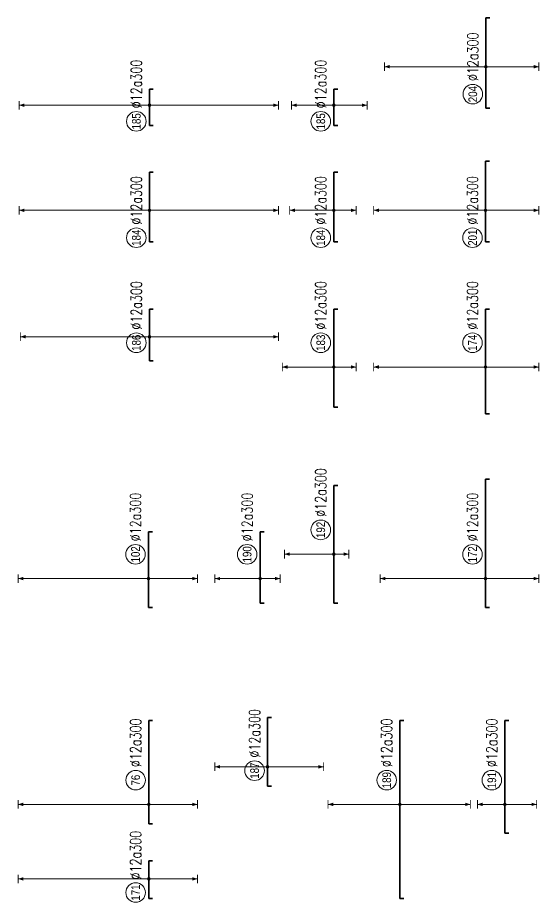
# Model space of a CAD drawing. Header units: millimetres. Extents: x -247377 to 927516, y -864259 to 155594.
# Drawn here: x 76649 to 100639, y -366150 to -325501 of the extents above; entities that cross this region are included whole.
import ezdxf
from ezdxf.enums import TextEntityAlignment as Align

# ---------------------------------------------------------------- set-up
doc = ezdxf.new("R2010")
doc.units = ezdxf.units.MM
doc.header["$MEASUREMENT"] = 0
for name, color, linetype, lineweight in [('NDC_S_DIM', 1, 'Continuous', 15), ('NDC_S_REBAR', 4, 'Continuous', 35), ('NDC_S_VN TEXT', 7, 'Continuous', 20)]:
    doc.layers.add(name, color=color, linetype=linetype, lineweight=lineweight)
doc.styles.add('ARIAL', font='arial.ttf', dxfattribs={"width": 0.8})
doc.styles.add('NDC_EN TXT', font='romans.shx', dxfattribs={"width": 0.8})

# ---------------------------------------------------------------- blocks, each defined once
blk = doc.blocks.new('*U302')
h = blk.add_hatch(color=6)
edge = h.paths.add_edge_path()
edge.add_arc((-2.99, 0), 0.3, 0, 360)
at = {"layer": 'NDC_S_DIM', "color": 8}
for q in [(-2.99, 29.99), (-2.99, -11.26)]:
    blk.add_line((-2.99, 0), q, dxfattribs=at)
for points in [[(-3.99, 29.99, 0.2, 0.2, 0), (-1.99, 29.99, 0, 0, 0)], [(-3.99, -11.26, 0.2, 0.2, 0), (-1.99, -11.26, 0, 0, 0)]]:
    blk.add_lwpolyline(points, format="xyseb", dxfattribs=at)
at = {"layer": 'NDC_S_DIM'}
blk.add_circle((2.58, 3), 2.25, dxfattribs=at)
at = {"layer": 'NDC_S_DIM', "color": 6}
blk.add_circle((-2.99, 0), 0.3, dxfattribs=at)
at = {"layer": 'NDC_S_DIM', "color": 8}
for points in [[(-3.39, 28.79), (-2.99, 29.99), (-2.59, 28.79)], [(-3.39, -10.06), (-2.99, -11.26), (-2.59, -10.06)]]:
    blk.add_solid(points, dxfattribs=at)
at = {"layer": 'NDC_S_REBAR'}
for p, q in [((0, 0), (-9.62, 0)), ((-9.62, 0), (-9.62, -0.9)), ((0, 0), (7.73, 0)), ((7.73, 0), (7.73, -0.9)), ((-9.62, -0.9), (-9.62, -0.9)), ((7.73, -0.9), (7.73, -0.9))]:
    blk.add_line(p, q, dxfattribs=at)
at = {"layer": 'NDC_S_VN TEXT', "color": 3, "style": 'NDC_EN TXT', "width": 0.75}
blk.add_attdef('DKT', (5.58, 1.75), '', height=2.5, dxfattribs=at)
at = {"layer": 'NDC_S_VN TEXT', "style": 'ARIAL', "width": 0.8}
blk.add_attdef('KHT', text='', height=2, dxfattribs=at).set_placement((2.58, 3), align=Align.MIDDLE_CENTER)
blk = doc.blocks.new('*U304')
h = blk.add_hatch(color=6)
edge = h.paths.add_edge_path()
edge.add_arc((-2.99, 0), 0.3, 0, 360)
at = {"layer": 'NDC_S_DIM', "color": 8}
for q in [(-2.99, 30.03), (-2.99, -11.22)]:
    blk.add_line((-2.99, 0), q, dxfattribs=at)
for points in [[(-3.99, 30.03, 0.2, 0.2, 0), (-1.99, 30.03, 0, 0, 0)], [(-3.99, -11.22, 0.2, 0.2, 0), (-1.99, -11.22, 0, 0, 0)]]:
    blk.add_lwpolyline(points, format="xyseb", dxfattribs=at)
at = {"layer": 'NDC_S_DIM'}
blk.add_circle((2.58, 3), 2.25, dxfattribs=at)
at = {"layer": 'NDC_S_DIM', "color": 6}
blk.add_circle((-2.99, 0), 0.3, dxfattribs=at)
at = {"layer": 'NDC_S_DIM', "color": 8}
for points in [[(-3.39, 28.83), (-2.99, 30.03), (-2.59, 28.83)], [(-3.39, -10.02), (-2.99, -11.22), (-2.59, -10.02)]]:
    blk.add_solid(points, dxfattribs=at)
at = {"layer": 'NDC_S_REBAR'}
for p, q in [((0, 0), (-7.48, 0)), ((-7.48, 0), (-7.48, -0.9)), ((0, 0), (16.27, 0)), ((16.27, 0), (16.27, -0.9)), ((-7.48, -0.9), (-7.48, -0.9)), ((16.27, -0.9), (16.27, -0.9))]:
    blk.add_line(p, q, dxfattribs=at)
at = {"layer": 'NDC_S_VN TEXT', "color": 3, "style": 'NDC_EN TXT', "width": 0.75}
blk.add_attdef('DKT', (5.58, 1.75), '', height=2.5, dxfattribs=at)
at = {"layer": 'NDC_S_VN TEXT', "style": 'ARIAL', "width": 0.8}
blk.add_attdef('KHT', text='', height=2, dxfattribs=at).set_placement((2.58, 3), align=Align.MIDDLE_CENTER)
blk = doc.blocks.new('*U305')
h = blk.add_hatch(color=6)
edge = h.paths.add_edge_path()
edge.add_arc((-2.99, 0), 0.3, 0, 360)
at = {"layer": 'NDC_S_DIM', "color": 8}
for q in [(-2.99, 30.03), (-2.99, -11.22)]:
    blk.add_line((-2.99, 0), q, dxfattribs=at)
for points in [[(-3.99, 30.03, 0.2, 0.2, 0), (-1.99, 30.03, 0, 0, 0)], [(-3.99, -11.22, 0.2, 0.2, 0), (-1.99, -11.22, 0, 0, 0)]]:
    blk.add_lwpolyline(points, format="xyseb", dxfattribs=at)
at = {"layer": 'NDC_S_DIM'}
blk.add_circle((-6.13, 3), 2.25, dxfattribs=at)
at = {"layer": 'NDC_S_DIM', "color": 6}
blk.add_circle((-2.99, 0), 0.3, dxfattribs=at)
at = {"layer": 'NDC_S_DIM', "color": 8}
for points in [[(-3.39, 28.83), (-2.99, 30.03), (-2.59, 28.83)], [(-3.39, -10.02), (-2.99, -11.22), (-2.59, -10.02)]]:
    blk.add_solid(points, dxfattribs=at)
at = {"layer": 'NDC_S_REBAR'}
for p, q in [((0, 0), (-7.48, 0)), ((-7.48, 0), (-7.48, -0.9)), ((0, 0), (1.13, 0)), ((1.13, 0), (1.13, -0.9)), ((-7.48, -0.9), (-7.48, -0.9)), ((1.13, -0.9), (1.13, -0.9))]:
    blk.add_line(p, q, dxfattribs=at)
at = {"layer": 'NDC_S_VN TEXT', "color": 3, "style": 'NDC_EN TXT', "width": 0.75}
blk.add_attdef('DKT', (-3.13, 1.75), '', height=2.5, dxfattribs=at)
at = {"layer": 'NDC_S_VN TEXT', "style": 'ARIAL', "width": 0.8}
blk.add_attdef('KHT', text='', height=2, dxfattribs=at).set_placement((-6.13, 3), align=Align.MIDDLE_CENTER)
blk = doc.blocks.new('*U306')
h = blk.add_hatch(color=6)
edge = h.paths.add_edge_path()
edge.add_arc((-2.99, 0), 0.3, 0, 360)
at = {"layer": 'NDC_S_DIM', "color": 8}
for q in [(-2.99, 10.41), (-2.99, -4.59)]:
    blk.add_line((-2.99, 0), q, dxfattribs=at)
for points in [[(-3.99, 10.41, 0.2, 0.2, 0), (-1.99, 10.41, 0, 0, 0)], [(-3.99, -4.59, 0.2, 0.2, 0), (-1.99, -4.59, 0, 0, 0)]]:
    blk.add_lwpolyline(points, format="xyseb", dxfattribs=at)
at = {"layer": 'NDC_S_DIM'}
blk.add_circle((2.58, 3), 2.25, dxfattribs=at)
at = {"layer": 'NDC_S_DIM', "color": 6}
blk.add_circle((-2.99, 0), 0.3, dxfattribs=at)
at = {"layer": 'NDC_S_DIM', "color": 8}
for points in [[(-3.39, 9.21), (-2.99, 10.41), (-2.59, 9.21)], [(-3.39, -3.39), (-2.99, -4.59), (-2.59, -3.39)]]:
    blk.add_solid(points, dxfattribs=at)
at = {"layer": 'NDC_S_REBAR'}
for p, q in [((0, 0), (-8.62, 0)), ((-8.62, 0), (-8.62, -0.9)), ((0, 0), (7.73, 0)), ((7.73, 0), (7.73, -0.9)), ((-8.62, -0.9), (-8.62, -0.9)), ((7.73, -0.9), (7.73, -0.9))]:
    blk.add_line(p, q, dxfattribs=at)
at = {"layer": 'NDC_S_VN TEXT', "color": 3, "style": 'NDC_EN TXT', "width": 0.75}
blk.add_attdef('DKT', (5.58, 1.75), '', height=2.5, dxfattribs=at)
at = {"layer": 'NDC_S_VN TEXT', "style": 'ARIAL', "width": 0.8}
blk.add_attdef('KHT', text='', height=2, dxfattribs=at).set_placement((2.58, 3), align=Align.MIDDLE_CENTER)
blk = doc.blocks.new('*U307')
h = blk.add_hatch(color=6)
edge = h.paths.add_edge_path()
edge.add_arc((-2.99, 0), 0.3, 0, 360)
at = {"layer": 'NDC_S_DIM', "color": 8}
for q in [(-2.99, 11.34), (-2.99, -3.46)]:
    blk.add_line((-2.99, 0), q, dxfattribs=at)
for points in [[(-3.99, 11.34, 0.2, 0.2, 0), (-1.99, 11.34, 0, 0, 0)], [(-3.99, -3.46, 0.2, 0.2, 0), (-1.99, -3.46, 0, 0, 0)]]:
    blk.add_lwpolyline(points, format="xyseb", dxfattribs=at)
at = {"layer": 'NDC_S_DIM'}
blk.add_circle((2.58, 3), 2.25, dxfattribs=at)
at = {"layer": 'NDC_S_DIM', "color": 6}
blk.add_circle((-2.99, 0), 0.3, dxfattribs=at)
at = {"layer": 'NDC_S_DIM', "color": 8}
for points in [[(-3.39, 10.14), (-2.99, 11.34), (-2.59, 10.14)], [(-3.39, -2.26), (-2.99, -3.46), (-2.59, -2.26)]]:
    blk.add_solid(points, dxfattribs=at)
at = {"layer": 'NDC_S_REBAR'}
for p, q in [((0, 0), (-14.23, 0)), ((-14.23, 0), (-14.23, -0.9)), ((0, 0), (12.79, 0)), ((12.79, 0), (12.79, -0.9)), ((-14.23, -0.9), (-14.23, -0.9)), ((12.79, -0.9), (12.79, -0.9))]:
    blk.add_line(p, q, dxfattribs=at)
at = {"layer": 'NDC_S_VN TEXT', "color": 3, "style": 'NDC_EN TXT', "width": 0.75}
blk.add_attdef('DKT', (5.58, 1.75), '', height=2.5, dxfattribs=at)
at = {"layer": 'NDC_S_VN TEXT', "style": 'ARIAL', "width": 0.8}
blk.add_attdef('KHT', text='', height=2, dxfattribs=at).set_placement((2.58, 3), align=Align.MIDDLE_CENTER)
blk = doc.blocks.new('*U308')
h = blk.add_hatch(color=6)
edge = h.paths.add_edge_path()
edge.add_arc((-2.99, 0), 0.3, 0, 360)
at = {"layer": 'NDC_S_DIM', "color": 8}
for q in [(-2.99, 11.84), (-2.99, -5.16)]:
    blk.add_line((-2.99, 0), q, dxfattribs=at)
for points in [[(-3.99, 11.84, 0.2, 0.2, 0), (-1.99, 11.84, 0, 0, 0)], [(-3.99, -5.16, 0.2, 0.2, 0), (-1.99, -5.16, 0, 0, 0)]]:
    blk.add_lwpolyline(points, format="xyseb", dxfattribs=at)
at = {"layer": 'NDC_S_DIM'}
blk.add_circle((2.58, 3), 2.25, dxfattribs=at)
at = {"layer": 'NDC_S_DIM', "color": 6}
blk.add_circle((-2.99, 0), 0.3, dxfattribs=at)
at = {"layer": 'NDC_S_DIM', "color": 8}
for points in [[(-3.39, 10.64), (-2.99, 11.84), (-2.59, 10.64)], [(-3.39, -3.96), (-2.99, -5.16), (-2.59, -3.96)]]:
    blk.add_solid(points, dxfattribs=at)
at = {"layer": 'NDC_S_REBAR'}
for p, q in [((0, 0), (-12.21, 0)), ((-12.21, 0), (-12.21, -0.9)), ((0, 0), (10.29, 0)), ((10.29, 0), (10.29, -0.9)), ((-12.21, -0.9), (-12.21, -0.9)), ((10.29, -0.9), (10.29, -0.9))]:
    blk.add_line(p, q, dxfattribs=at)
at = {"layer": 'NDC_S_VN TEXT', "color": 3, "style": 'NDC_EN TXT', "width": 0.75}
blk.add_attdef('DKT', (5.58, 1.75), '', height=2.5, dxfattribs=at)
at = {"layer": 'NDC_S_VN TEXT', "style": 'ARIAL', "width": 0.8}
blk.add_attdef('KHT', text='', height=2, dxfattribs=at).set_placement((2.58, 3), align=Align.MIDDLE_CENTER)
blk = doc.blocks.new('*U318')
h = blk.add_hatch(color=6)
edge = h.paths.add_edge_path()
edge.add_arc((3.96, 0), 0.3, 0, 360)
at = {"layer": 'NDC_S_DIM', "color": 8}
for q in [(3.96, 29.68), (3.96, -29.69)]:
    blk.add_line((3.96, 0), q, dxfattribs=at)
for points in [[(2.96, 29.68, 0.2, 0.2, 0), (4.96, 29.68, 0, 0, 0)], [(2.96, -29.69, 0.2, 0.2, 0), (4.96, -29.69, 0, 0, 0)]]:
    blk.add_lwpolyline(points, format="xyseb", dxfattribs=at)
at = {"layer": 'NDC_S_DIM'}
blk.add_circle((2.58, 3), 2.25, dxfattribs=at)
at = {"layer": 'NDC_S_DIM', "color": 6}
blk.add_circle((3.96, 0), 0.3, dxfattribs=at)
at = {"layer": 'NDC_S_DIM', "color": 8}
for points in [[(3.56, 28.48), (3.96, 29.68), (4.36, 28.48)], [(3.56, -28.49), (3.96, -29.69), (4.36, -28.49)]]:
    blk.add_solid(points, dxfattribs=at)
at = {"layer": 'NDC_S_REBAR'}
for p, q in [((0, 0), (-1.57, 0)), ((-1.57, 0), (-1.57, -0.9)), ((0, 0), (10.28, 0)), ((10.28, 0), (10.28, -0.9)), ((-1.57, -0.9), (-1.57, -0.9)), ((10.28, -0.9), (10.28, -0.9))]:
    blk.add_line(p, q, dxfattribs=at)
at = {"layer": 'NDC_S_VN TEXT', "color": 3, "style": 'NDC_EN TXT', "width": 0.75}
blk.add_attdef('DKT', (5.58, 1.75), '', height=2.5, dxfattribs=at)
at = {"layer": 'NDC_S_VN TEXT', "style": 'ARIAL', "width": 0.8}
blk.add_attdef('KHT', text='', height=2, dxfattribs=at).set_placement((2.58, 3), align=Align.MIDDLE_CENTER)
blk = doc.blocks.new('*U317')
h = blk.add_hatch(color=6)
edge = h.paths.add_edge_path()
edge.add_arc((2.44, 0), 0.3, 0, 360)
at = {"layer": 'NDC_S_DIM', "color": 8}
for q in [(2.44, 29.94), (2.44, -29.69)]:
    blk.add_line((2.44, 0), q, dxfattribs=at)
for points in [[(1.44, 29.94, 0.2, 0.2, 0), (3.44, 29.94, 0, 0, 0)], [(1.44, -29.69, 0.2, 0.2, 0), (3.44, -29.69, 0, 0, 0)]]:
    blk.add_lwpolyline(points, format="xyseb", dxfattribs=at)
at = {"layer": 'NDC_S_DIM'}
blk.add_circle((-1.26, 3), 2.25, dxfattribs=at)
at = {"layer": 'NDC_S_DIM', "color": 6}
blk.add_circle((2.44, 0), 0.3, dxfattribs=at)
at = {"layer": 'NDC_S_DIM', "color": 8}
for points in [[(2.04, 28.74), (2.44, 29.94), (2.84, 28.74)], [(2.04, -28.49), (2.44, -29.69), (2.84, -28.49)]]:
    blk.add_solid(points, dxfattribs=at)
at = {"layer": 'NDC_S_REBAR'}
for p, q in [((0, 0), (-2.2, 0)), ((-2.2, 0), (-2.2, -0.9)), ((0, 0), (6.17, 0)), ((6.17, 0), (6.17, -0.9)), ((-2.2, -0.9), (-2.2, -0.9)), ((6.17, -0.9), (6.17, -0.9))]:
    blk.add_line(p, q, dxfattribs=at)
at = {"layer": 'NDC_S_VN TEXT', "color": 3, "style": 'NDC_EN TXT', "width": 0.75}
blk.add_attdef('DKT', (1.74, 1.75), '', height=2.5, dxfattribs=at)
at = {"layer": 'NDC_S_VN TEXT', "style": 'ARIAL', "width": 0.8}
blk.add_attdef('KHT', text='', height=2, dxfattribs=at).set_placement((-1.26, 3), align=Align.MIDDLE_CENTER)
blk = doc.blocks.new('*U316')
h = blk.add_hatch(color=6)
edge = h.paths.add_edge_path()
edge.add_arc((-2.99, 0), 0.3, 0, 360)
at = {"layer": 'NDC_S_DIM', "color": 8}
for q in [(-2.99, 29.93), (-2.99, -29.69)]:
    blk.add_line((-2.99, 0), q, dxfattribs=at)
for points in [[(-3.99, 29.93, 0.2, 0.2, 0), (-1.99, 29.93, 0, 0, 0)], [(-3.99, -29.69, 0.2, 0.2, 0), (-1.99, -29.69, 0, 0, 0)]]:
    blk.add_lwpolyline(points, format="xyseb", dxfattribs=at)
at = {"layer": 'NDC_S_DIM'}
blk.add_circle((-9.29, 3), 2.25, dxfattribs=at)
at = {"layer": 'NDC_S_DIM', "color": 6}
blk.add_circle((-2.99, 0), 0.3, dxfattribs=at)
at = {"layer": 'NDC_S_DIM', "color": 8}
for points in [[(-3.39, 28.73), (-2.99, 29.93), (-2.59, 28.73)], [(-3.39, -28.49), (-2.99, -29.69), (-2.59, -28.49)]]:
    blk.add_solid(points, dxfattribs=at)
at = {"layer": 'NDC_S_REBAR'}
for p, q in [((0, 0), (-10.23, 0)), ((-10.23, 0), (-10.23, -0.9)), ((0, 0), (5.78, 0)), ((5.78, 0), (5.78, -0.9)), ((-10.23, -0.9), (-10.23, -0.9)), ((5.78, -0.9), (5.78, -0.9))]:
    blk.add_line(p, q, dxfattribs=at)
at = {"layer": 'NDC_S_VN TEXT', "color": 3, "style": 'NDC_EN TXT', "width": 0.75}
blk.add_attdef('DKT', (-6.29, 1.75), '', height=2.5, dxfattribs=at)
at = {"layer": 'NDC_S_VN TEXT', "style": 'ARIAL', "width": 0.8}
blk.add_attdef('KHT', text='', height=2, dxfattribs=at).set_placement((-9.29, 3), align=Align.MIDDLE_CENTER)
blk = doc.blocks.new('*U322')
h = blk.add_hatch(color=6)
edge = h.paths.add_edge_path()
edge.add_arc((-2.99, 0), 0.3, 0, 360)
at = {"layer": 'NDC_S_DIM', "color": 8}
for q in [(-2.99, 24.24), (-2.99, -12.26)]:
    blk.add_line((-2.99, 0), q, dxfattribs=at)
for points in [[(-3.99, 24.24, 0.2, 0.2, 0), (-1.99, 24.24, 0, 0, 0)], [(-3.99, -12.26, 0.2, 0.2, 0), (-1.99, -12.26, 0, 0, 0)]]:
    blk.add_lwpolyline(points, format="xyseb", dxfattribs=at)
at = {"layer": 'NDC_S_DIM'}
blk.add_circle((2.58, 3), 2.25, dxfattribs=at)
at = {"layer": 'NDC_S_DIM', "color": 6}
blk.add_circle((-2.99, 0), 0.3, dxfattribs=at)
at = {"layer": 'NDC_S_DIM', "color": 8}
for points in [[(-3.39, 23.04), (-2.99, 24.24), (-2.59, 23.04)], [(-3.39, -11.06), (-2.99, -12.26), (-2.59, -11.06)]]:
    blk.add_solid(points, dxfattribs=at)
at = {"layer": 'NDC_S_REBAR'}
for p, q in [((0, 0), (-9.62, 0)), ((-9.62, 0), (-9.62, -0.9)), ((0, 0), (19.88, 0)), ((19.88, 0), (19.88, -0.9)), ((-9.62, -0.9), (-9.62, -0.9)), ((19.88, -0.9), (19.88, -0.9))]:
    blk.add_line(p, q, dxfattribs=at)
at = {"layer": 'NDC_S_VN TEXT', "color": 3, "style": 'NDC_EN TXT', "width": 0.75}
blk.add_attdef('DKT', (5.58, 1.75), '', height=2.5, dxfattribs=at)
at = {"layer": 'NDC_S_VN TEXT', "style": 'ARIAL', "width": 0.8}
blk.add_attdef('KHT', text='', height=2, dxfattribs=at).set_placement((2.58, 3), align=Align.MIDDLE_CENTER)
blk = doc.blocks.new('*U321')
h = blk.add_hatch(color=6)
edge = h.paths.add_edge_path()
edge.add_arc((-2.99, 0), 0.3, 0, 360)
at = {"layer": 'NDC_S_DIM', "color": 8}
for q in [(-2.99, 6.3), (-2.99, -7.33)]:
    blk.add_line((-2.99, 0), q, dxfattribs=at)
for points in [[(-3.99, 6.3, 0.2, 0.2, 0), (-1.99, 6.3, 0, 0, 0)], [(-3.99, -7.33, 0.2, 0.2, 0), (-1.99, -7.33, 0, 0, 0)]]:
    blk.add_lwpolyline(points, format="xyseb", dxfattribs=at)
at = {"layer": 'NDC_S_DIM'}
blk.add_circle((2.58, 3), 2.25, dxfattribs=at)
at = {"layer": 'NDC_S_DIM', "color": 6}
blk.add_circle((-2.99, 0), 0.3, dxfattribs=at)
at = {"layer": 'NDC_S_DIM', "color": 8}
for points in [[(-3.39, 5.1), (-2.99, 6.3), (-2.59, 5.1)], [(-3.39, -6.13), (-2.99, -7.33), (-2.59, -6.13)]]:
    blk.add_solid(points, dxfattribs=at)
at = {"layer": 'NDC_S_REBAR'}
for p, q in [((0, 0), (-9.59, 0)), ((-9.59, 0), (-9.59, -0.9)), ((0, 0), (16.27, 0)), ((16.27, 0), (16.27, -0.9)), ((-9.59, -0.9), (-9.59, -0.9)), ((16.27, -0.9), (16.27, -0.9))]:
    blk.add_line(p, q, dxfattribs=at)
at = {"layer": 'NDC_S_VN TEXT', "color": 3, "style": 'NDC_EN TXT', "width": 0.75}
blk.add_attdef('DKT', (5.58, 1.75), '', height=2.5, dxfattribs=at)
at = {"layer": 'NDC_S_VN TEXT', "style": 'ARIAL', "width": 0.8}
blk.add_attdef('KHT', text='', height=2, dxfattribs=at).set_placement((2.58, 3), align=Align.MIDDLE_CENTER)
blk = doc.blocks.new('*U323')
h = blk.add_hatch(color=6)
edge = h.paths.add_edge_path()
edge.add_arc((-2.99, 0), 0.3, 0, 360)
at = {"layer": 'NDC_S_DIM', "color": 8}
for q in [(-2.99, 25.74), (-2.99, -12.26)]:
    blk.add_line((-2.99, 0), q, dxfattribs=at)
for points in [[(-3.99, 25.74, 0.2, 0.2, 0), (-1.99, 25.74, 0, 0, 0)], [(-3.99, -12.26, 0.2, 0.2, 0), (-1.99, -12.26, 0, 0, 0)]]:
    blk.add_lwpolyline(points, format="xyseb", dxfattribs=at)
at = {"layer": 'NDC_S_DIM'}
blk.add_circle((2.58, 3), 2.25, dxfattribs=at)
at = {"layer": 'NDC_S_DIM', "color": 6}
blk.add_circle((-2.99, 0), 0.3, dxfattribs=at)
at = {"layer": 'NDC_S_DIM', "color": 8}
for points in [[(-3.39, 24.54), (-2.99, 25.74), (-2.59, 24.54)], [(-3.39, -11.06), (-2.99, -12.26), (-2.59, -11.06)]]:
    blk.add_solid(points, dxfattribs=at)
at = {"layer": 'NDC_S_REBAR'}
for p, q in [((0, 0), (-13.73, 0)), ((-13.73, 0), (-13.73, -0.9)), ((0, 0), (10.27, 0)), ((10.27, 0), (10.27, -0.9)), ((-13.73, -0.9), (-13.73, -0.9)), ((10.27, -0.9), (10.27, -0.9))]:
    blk.add_line(p, q, dxfattribs=at)
at = {"layer": 'NDC_S_VN TEXT', "color": 3, "style": 'NDC_EN TXT', "width": 0.75}
blk.add_attdef('DKT', (5.58, 1.75), '', height=2.5, dxfattribs=at)
at = {"layer": 'NDC_S_VN TEXT', "style": 'ARIAL', "width": 0.8}
blk.add_attdef('KHT', text='', height=2, dxfattribs=at).set_placement((2.58, 3), align=Align.MIDDLE_CENTER)
blk = doc.blocks.new('*U324')
h = blk.add_hatch(color=6)
edge = h.paths.add_edge_path()
edge.add_arc((2.44, 0), 0.3, 0, 360)
at = {"layer": 'NDC_S_DIM', "color": 8}
for q in [(2.44, 9.72), (2.44, -7.66)]:
    blk.add_line((2.44, 0), q, dxfattribs=at)
for points in [[(1.44, 9.72, 0.2, 0.2, 0), (3.44, 9.72, 0, 0, 0)], [(1.44, -7.66, 0.2, 0.2, 0), (3.44, -7.66, 0, 0, 0)]]:
    blk.add_lwpolyline(points, format="xyseb", dxfattribs=at)
at = {"layer": 'NDC_S_DIM'}
blk.add_circle((-1.26, 3), 2.25, dxfattribs=at)
at = {"layer": 'NDC_S_DIM', "color": 6}
blk.add_circle((2.44, 0), 0.3, dxfattribs=at)
at = {"layer": 'NDC_S_DIM', "color": 8}
for points in [[(2.04, 8.52), (2.44, 9.72), (2.84, 8.52)], [(2.04, -6.46), (2.44, -7.66), (2.84, -6.46)]]:
    blk.add_solid(points, dxfattribs=at)
at = {"layer": 'NDC_S_REBAR'}
for p, q in [((0, 0), (-2.2, 0)), ((-2.2, 0), (-2.2, -0.9)), ((0, 0), (6.17, 0)), ((6.17, 0), (6.17, -0.9)), ((-2.2, -0.9), (-2.2, -0.9)), ((6.17, -0.9), (6.17, -0.9))]:
    blk.add_line(p, q, dxfattribs=at)
at = {"layer": 'NDC_S_VN TEXT', "color": 3, "style": 'NDC_EN TXT', "width": 0.75}
blk.add_attdef('DKT', (1.74, 1.75), '', height=2.5, dxfattribs=at)
at = {"layer": 'NDC_S_VN TEXT', "style": 'ARIAL', "width": 0.8}
blk.add_attdef('KHT', text='', height=2, dxfattribs=at).set_placement((-1.26, 3), align=Align.MIDDLE_CENTER)
blk = doc.blocks.new('*U325')
h = blk.add_hatch(color=6)
edge = h.paths.add_edge_path()
edge.add_arc((-2.99, 0), 0.3, 0, 360)
at = {"layer": 'NDC_S_DIM', "color": 8}
for q in [(-2.99, 10.14), (-2.99, -5.16)]:
    blk.add_line((-2.99, 0), q, dxfattribs=at)
for points in [[(-3.99, 10.14, 0.2, 0.2, 0), (-1.99, 10.14, 0, 0, 0)], [(-3.99, -5.16, 0.2, 0.2, 0), (-1.99, -5.16, 0, 0, 0)]]:
    blk.add_lwpolyline(points, format="xyseb", dxfattribs=at)
at = {"layer": 'NDC_S_DIM'}
blk.add_circle((-9.29, 3), 2.25, dxfattribs=at)
at = {"layer": 'NDC_S_DIM', "color": 6}
blk.add_circle((-2.99, 0), 0.3, dxfattribs=at)
at = {"layer": 'NDC_S_DIM', "color": 8}
for points in [[(-3.39, 8.94), (-2.99, 10.14), (-2.59, 8.94)], [(-3.39, -3.96), (-2.99, -5.16), (-2.59, -3.96)]]:
    blk.add_solid(points, dxfattribs=at)
at = {"layer": 'NDC_S_REBAR'}
for p, q in [((0, 0), (-10.23, 0)), ((-10.23, 0), (-10.23, -0.9)), ((0, 0), (5.78, 0)), ((5.78, 0), (5.78, -0.9)), ((-10.23, -0.9), (-10.23, -0.9)), ((5.78, -0.9), (5.78, -0.9))]:
    blk.add_line(p, q, dxfattribs=at)
at = {"layer": 'NDC_S_VN TEXT', "color": 3, "style": 'NDC_EN TXT', "width": 0.75}
blk.add_attdef('DKT', (-6.29, 1.75), '', height=2.5, dxfattribs=at)
at = {"layer": 'NDC_S_VN TEXT', "style": 'ARIAL', "width": 0.8}
blk.add_attdef('KHT', text='', height=2, dxfattribs=at).set_placement((-9.29, 3), align=Align.MIDDLE_CENTER)
blk = doc.blocks.new('*U715')
h = blk.add_hatch(color=6)
edge = h.paths.add_edge_path()
edge.add_arc((-2.99, 0), 0.3, 0, 360)
at = {"layer": 'NDC_S_DIM', "color": 8}
for q in [(-2.99, 25.74), (-2.99, -12.26)]:
    blk.add_line((-2.99, 0), q, dxfattribs=at)
for points in [[(-3.99, 25.74, 0.2, 0.2, 0), (-1.99, 25.74, 0, 0, 0)], [(-3.99, -12.26, 0.2, 0.2, 0), (-1.99, -12.26, 0, 0, 0)]]:
    blk.add_lwpolyline(points, format="xyseb", dxfattribs=at)
at = {"layer": 'NDC_S_DIM'}
blk.add_circle((-9.29, 3), 2.25, dxfattribs=at)
at = {"layer": 'NDC_S_DIM', "color": 6}
blk.add_circle((-2.99, 0), 0.3, dxfattribs=at)
at = {"layer": 'NDC_S_DIM', "color": 8}
for points in [[(-3.39, 24.54), (-2.99, 25.74), (-2.59, 24.54)], [(-3.39, -11.06), (-2.99, -12.26), (-2.59, -11.06)]]:
    blk.add_solid(points, dxfattribs=at)
at = {"layer": 'NDC_S_REBAR'}
for p, q in [((0, 0), (-10.23, 0)), ((-10.23, 0), (-10.23, -0.9)), ((0, 0), (8.27, 0)), ((8.27, 0), (8.27, -0.9)), ((-10.23, -0.9), (-10.23, -0.9)), ((8.27, -0.9), (8.27, -0.9))]:
    blk.add_line(p, q, dxfattribs=at)
at = {"layer": 'NDC_S_VN TEXT', "color": 3, "style": 'NDC_EN TXT', "width": 0.75}
blk.add_attdef('DKT', (-6.29, 1.75), '', height=2.5, dxfattribs=at)
at = {"layer": 'NDC_S_VN TEXT', "style": 'ARIAL', "width": 0.8}
blk.add_attdef('KHT', text='', height=2, dxfattribs=at).set_placement((-9.29, 3), align=Align.MIDDLE_CENTER)
blk = doc.blocks.new('*U326')
h = blk.add_hatch(color=6)
edge = h.paths.add_edge_path()
edge.add_arc((-2.99, 0), 0.3, 0, 360)
at = {"layer": 'NDC_S_DIM', "color": 8}
for q in [(-2.99, 23.3), (-2.99, -12.2)]:
    blk.add_line((-2.99, 0), q, dxfattribs=at)
for points in [[(-3.99, 23.3, 0.2, 0.2, 0), (-1.99, 23.3, 0, 0, 0)], [(-3.99, -12.2, 0.2, 0.2, 0), (-1.99, -12.2, 0, 0, 0)]]:
    blk.add_lwpolyline(points, format="xyseb", dxfattribs=at)
at = {"layer": 'NDC_S_DIM'}
blk.add_circle((-9.29, 3), 2.25, dxfattribs=at)
at = {"layer": 'NDC_S_DIM', "color": 6}
blk.add_circle((-2.99, 0), 0.3, dxfattribs=at)
at = {"layer": 'NDC_S_DIM', "color": 8}
for points in [[(-3.39, 22.1), (-2.99, 23.3), (-2.59, 22.1)], [(-3.39, -11), (-2.99, -12.2), (-2.59, -11)]]:
    blk.add_solid(points, dxfattribs=at)
at = {"layer": 'NDC_S_REBAR'}
for p, q in [((0, 0), (-12.48, 0)), ((-12.48, 0), (-12.48, -0.9)), ((0, 0), (8.27, 0)), ((8.27, 0), (8.27, -0.9)), ((-12.48, -0.9), (-12.48, -0.9)), ((8.27, -0.9), (8.27, -0.9))]:
    blk.add_line(p, q, dxfattribs=at)
at = {"layer": 'NDC_S_VN TEXT', "color": 3, "style": 'NDC_EN TXT', "width": 0.75}
blk.add_attdef('DKT', (-6.29, 1.75), '', height=2.5, dxfattribs=at)
at = {"layer": 'NDC_S_VN TEXT', "style": 'ARIAL', "width": 0.8}
blk.add_attdef('KHT', text='', height=2, dxfattribs=at).set_placement((-9.29, 3), align=Align.MIDDLE_CENTER)
blk = doc.blocks.new('*U884')
h = blk.add_hatch(color=6)
edge = h.paths.add_edge_path()
edge.add_arc((-2.99, 0), 0.3, 0, 360)
at = {"layer": 'NDC_S_DIM', "color": 8}
for q in [(-2.99, 12.12), (-2.99, -12.88)]:
    blk.add_line((-2.99, 0), q, dxfattribs=at)
for points in [[(-3.99, 12.12, 0.2, 0.2, 0), (-1.99, 12.12, 0, 0, 0)], [(-3.99, -12.88, 0.2, 0.2, 0), (-1.99, -12.88, 0, 0, 0)]]:
    blk.add_lwpolyline(points, format="xyseb", dxfattribs=at)
at = {"layer": 'NDC_S_DIM'}
blk.add_circle((-3.88, 3), 2.25, dxfattribs=at)
at = {"layer": 'NDC_S_DIM', "color": 6}
blk.add_circle((-2.99, 0), 0.3, dxfattribs=at)
at = {"layer": 'NDC_S_DIM', "color": 8}
for points in [[(-3.39, 10.92), (-2.99, 12.12), (-2.59, 10.92)], [(-3.39, -11.68), (-2.99, -12.88), (-2.59, -11.68)]]:
    blk.add_solid(points, dxfattribs=at)
at = {"layer": 'NDC_S_REBAR'}
for p, q in [((0, 0), (-7.48, 0)), ((-7.48, 0), (-7.48, -0.9)), ((0, 0), (8.37, 0)), ((8.37, 0), (8.37, -0.9)), ((-7.48, -0.9), (-7.48, -0.9)), ((8.37, -0.9), (8.37, -0.9))]:
    blk.add_line(p, q, dxfattribs=at)
at = {"layer": 'NDC_S_VN TEXT', "color": 3, "style": 'NDC_EN TXT', "width": 0.75}
blk.add_attdef('DKT', (-0.88, 1.75), '', height=2.5, dxfattribs=at)
at = {"layer": 'NDC_S_VN TEXT', "style": 'ARIAL', "width": 0.8}
blk.add_attdef('KHT', text='', height=2, dxfattribs=at).set_placement((-3.88, 3), align=Align.MIDDLE_CENTER)
blk = doc.blocks.new('*U885')
h = blk.add_hatch(color=6)
edge = h.paths.add_edge_path()
edge.add_arc((-2.99, 0), 0.3, 0, 360)
at = {"layer": 'NDC_S_DIM', "color": 8}
for q in [(-2.99, 16.51), (-2.99, -16.24)]:
    blk.add_line((-2.99, 0), q, dxfattribs=at)
for points in [[(-3.99, 16.51, 0.2, 0.2, 0), (-1.99, 16.51, 0, 0, 0)], [(-3.99, -16.24, 0.2, 0.2, 0), (-1.99, -16.24, 0, 0, 0)]]:
    blk.add_lwpolyline(points, format="xyseb", dxfattribs=at)
at = {"layer": 'NDC_S_DIM'}
blk.add_circle((2.58, 3), 2.25, dxfattribs=at)
at = {"layer": 'NDC_S_DIM', "color": 6}
blk.add_circle((-2.99, 0), 0.3, dxfattribs=at)
at = {"layer": 'NDC_S_DIM', "color": 8}
for points in [[(-3.39, 15.31), (-2.99, 16.51), (-2.59, 15.31)], [(-3.39, -15.04), (-2.99, -16.24), (-2.59, -15.04)]]:
    blk.add_solid(points, dxfattribs=at)
at = {"layer": 'NDC_S_REBAR'}
for p, q in [((0, 0), (-24.59, 0)), ((-24.59, 0), (-24.59, -0.9)), ((0, 0), (16.27, 0)), ((16.27, 0), (16.27, -0.9)), ((-24.59, -0.9), (-24.59, -0.9)), ((16.27, -0.9), (16.27, -0.9))]:
    blk.add_line(p, q, dxfattribs=at)
at = {"layer": 'NDC_S_VN TEXT', "color": 3, "style": 'NDC_EN TXT', "width": 0.75}
blk.add_attdef('DKT', (5.58, 1.75), '', height=2.5, dxfattribs=at)
at = {"layer": 'NDC_S_VN TEXT', "style": 'ARIAL', "width": 0.8}
blk.add_attdef('KHT', text='', height=2, dxfattribs=at).set_placement((2.58, 3), align=Align.MIDDLE_CENTER)

msp = doc.modelspace()

# ---------------------------------------------------------------- block references
at = {"xscale": 200, "yscale": 200, "zscale": 200, "rotation": 90}
for name, p, values in [('*U326', (98179.2, -327155.4), {'KHT': '204', 'DKT': '%%C12a300'}), ('*U317', (82706, -330012.5), {'KHT': '185', 'DKT': '%%C12a300'}), ('*U324', (91187.7, -330012.5), {'KHT': '185', 'DKT': '%%C12a300'}), ('*U715', (98166.2, -333754.2), {'KHT': '201', 'DKT': '%%C12a300'}), ('*U316', (82705.3, -333754.2), {'KHT': '184', 'DKT': '%%C12a300'}), ('*U325', (91187, -333754.2), {'KHT': '184', 'DKT': '%%C12a300'}), ('*U318', (82705.3, -340954.2), {'KHT': '186', 'DKT': '%%C12a300'}), ('*U308', (91187, -340954.2), {'KHT': '183', 'DKT': '%%C12a300'}), ('*U323', (98166.2, -340954.2), {'KHT': '174', 'DKT': '%%C12a300'}), ('*U307', (91187, -349553.9), {'KHT': '192', 'DKT': '%%C12a300'}), ('*U322', (98166.2, -350676.8), {'KHT': '172', 'DKT': '%%C12a300'}), ('*U302', (82667.5, -350676.8), {'KHT': '102', 'DKT': '%%C12a300'}), ('*U306', (87800.8, -350676.8), {'KHT': '190', 'DKT': '%%C12a300'}), ('*U884', (88143.7, -359324.4), {'KHT': '187', 'DKT': '%%C12a300'}), ('*U304', (82674.3, -361052.9), {'KHT': '76', 'DKT': '%%C12a300'}), ('*U885', (94220.5, -361052.9), {'KHT': '189', 'DKT': '%%C12a300'}), ('*U321', (99053.4, -361052.9), {'KHT': '191', 'DKT': '%%C12a300'}), ('*U305', (82674.3, -364474.4), {'KHT': '171', 'DKT': '%%C12a300'})]:
    msp.add_blockref(name, p, dxfattribs=at).add_auto_attribs(values)

doc.saveas('drawing.dxf')
